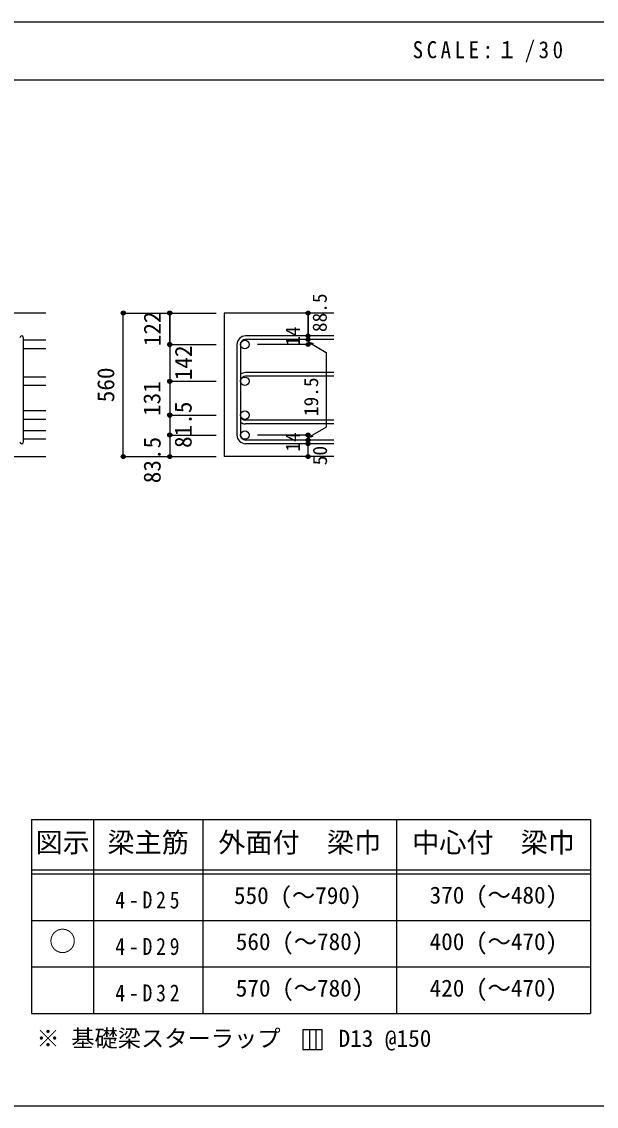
# Model space of a CAD drawing. Units: millimetres at full size, sheet at 1:30, with parts at other scales. Extents: x -5973 to 5980, y -4195 to 4201.
# Drawn here: x 1409 to 3633, y 3 to 4201 of the extents above; entities that cross this region are included whole.
import ezdxf
from ezdxf.enums import TextEntityAlignment as Align

# ---------------------------------------------------------------- set-up
doc = ezdxf.new("R2010")
doc.units = ezdxf.units.MM
doc.header["$LTSCALE"] = 30
doc.header["$PDMODE"] = 32
doc.header["$PDSIZE"] = 15
for name, color, linetype in [('0-1_躯体線', 2, 'Continuous'), ('0-5_基礎梁筋', 7, 'Continuous'), ('0-6_スタラップ筋', 7, 'Continuous'), ('0-D_寸法', 4, 'Continuous'), ('6-7_文字', 7, 'Continuous'), ('6-E_枠', 7, 'Continuous'), ('F-0_枠', 6, 'Continuous')]:
    doc.layers.add(name, color=color, linetype=linetype)
doc.styles.add('ＭＳ ゴシック', font='')
doc.styles.get('ＭＳ ゴシック').set_extended_font_data('MS Gothic')

msp = doc.modelspace()

# ---------------------------------------------------------------- linework, layer by layer
at = {"layer": '0-1_躯体線'}
for p, q in [((1502.44, 3073.3), (2.44, 3073.3)), ((2617.44, 3073.3), (2192.44, 3073.3)), ((2192.44, 3073.3), (2192.44, 2517.8)), ((1102.44, 2517.8), (1502.44, 2517.8)), ((2617.44, 2517.8), (2192.44, 2517.8))]:
    msp.add_line(p, q, dxfattribs=at)
at = {"layer": '0-5_基礎梁筋'}
for p, q in [((1502.44, 2968.1), (1416.44, 2968.1)), ((1502.44, 2935.1), (1416.44, 2935.1)), ((1502.44, 2825.8), (1416.44, 2825.8)), ((1502.44, 2792.8), (1416.44, 2792.8)), ((1502.44, 2694.8), (1416.44, 2694.8)), ((1502.44, 2661.8), (1416.44, 2661.8)), ((1502.44, 2617.8), (1416.44, 2617.8)), ((1502.44, 2584.8), (1416.44, 2584.8))]:
    msp.add_line(p, q, dxfattribs=at)
at = {"layer": '0-5_基礎梁筋', "color": 3}
for centre in [(2272.94, 2951.6), (2272.94, 2809.3), (2272.94, 2678.3), (2272.94, 2601.3)]:
    msp.add_circle(centre, 16.5, dxfattribs=at)
at = {"layer": '0-6_スタラップ筋'}
for p, q in [((2617.44, 2985.1), (2275.94, 2985.1)), ((1416.44, 2574.8), (1416.44, 2978.1)), ((2242.44, 2951.6), (2242.44, 2601.3)), ((2256.44, 2951.6), (2256.44, 2601.3)), ((2617.44, 2971.1), (2275.94, 2971.1)), ((2617.44, 2842.8), (2275.94, 2842.8)), ((2617.44, 2828.8), (2275.94, 2828.8)), ((2617.44, 2658.8), (2275.94, 2658.8)), ((2617.44, 2644.8), (2275.94, 2644.8)), ((2617.44, 2581.8), (2275.94, 2581.8)), ((2617.44, 2567.8), (2275.94, 2567.8))]:
    msp.add_line(p, q, dxfattribs=at)
for centre, radius, start, end in [((1409.44, 2978.1), 7, 0, 180), ((2275.94, 2951.6), 33.5, 90, 180), ((2275.94, 2951.6), 19.5, 90, 180), ((2275.94, 2809.3), 33.5, 90, 125.59765), ((2275.94, 2809.3), 19.5, 90, 180), ((2275.94, 2678.3), 19.5, 180, 270), ((2275.94, 2678.3), 33.5, 234.40235, 270), ((1409.44, 2574.8), 7, 180, 0), ((2275.94, 2601.3), 33.5, 180, 270), ((2275.94, 2601.3), 19.5, 180, 270)]:
    msp.add_arc(centre, radius, start, end, dxfattribs=at)
at = {"layer": '0-D_寸法'}
for p, q in [((1802.44, 3073.3), (1982.44, 3073.3)), ((1802.44, 3073.3), (1982.44, 3073.3)), ((1802.44, 2517.8), (1802.44, 3073.3)), ((1982.44, 3073.3), (2162.44, 3073.3)), ((1982.44, 3073.3), (2162.44, 3073.3)), ((1982.44, 2951.6), (1982.44, 3073.3)), ((2517.44, 2971.1), (2517.44, 2985.1)), ((1982.44, 2951.6), (2162.44, 2951.6)), ((1982.44, 2951.6), (2162.44, 2951.6)), ((1982.44, 2951.6), (1982.44, 2809.3)), ((2517.44, 2951.6), (2321.35, 2951.6)), ((2517.44, 2971.1), (2517.44, 2951.6)), ((2517.44, 2961.35), (2536.76, 2956.18)), ((2517.44, 2961.35), (2587.5, 2920.9)), ((2587.5, 2920.9), (2587.5, 2632)), ((1982.44, 2809.3), (2162.44, 2809.3)), ((1982.44, 2678.3), (2162.44, 2678.3)), ((2517.44, 2591.55), (2587.5, 2632)), ((1982.44, 2601.3), (2162.44, 2601.3)), ((2517.44, 2601.3), (2321.35, 2601.3)), ((2517.44, 2581.8), (2517.44, 2601.3)), ((2517.44, 2591.55), (2536.76, 2596.73)), ((2517.44, 2567.8), (2517.44, 2581.8)), ((2517.44, 2517.8), (2517.44, 2567.8)), ((1802.44, 2517.8), (1982.44, 2517.8)), ((1982.44, 2517.8), (2162.44, 2517.8))]:
    msp.add_line(p, q, dxfattribs=at)
for points in [[(1982.44, 3073.3), (1982.44, 2951.6), (1982.44, 2794.83)], [(2517.44, 3073.3), (2517.44, 2985.1), (2517.44, 3073.3)], [(1982.44, 2794.83), (1982.44, 2601.3), (1982.44, 2517.8)]]:
    msp.add_lwpolyline(points, dxfattribs=at)
for centre, radius in [((1802.44, 3073.3), 8), ((1802.44, 3073.3), 7.2), ((1802.44, 3073.3), 6.4), ((1802.44, 3073.3), 5.6), ((1802.44, 3073.3), 4.8), ((1802.44, 3073.3), 4), ((1802.44, 3073.3), 3.2), ((1802.44, 3073.3), 2.4), ((1802.44, 3073.3), 1.6), ((1802.44, 3073.3), 0.8), ((1982.44, 3073.3), 8), ((1982.44, 3073.3), 7.2), ((1982.44, 3073.3), 6.4), ((1982.44, 3073.3), 5.6), ((1982.44, 3073.3), 4.8), ((1982.44, 3073.3), 4), ((1982.44, 3073.3), 3.2), ((1982.44, 3073.3), 2.4), ((1982.44, 3073.3), 1.6), ((1982.44, 3073.3), 0.8), ((2517.44, 3073.3), 4), ((2517.44, 3073.3), 3.6), ((2517.44, 3073.3), 3.2), ((2517.44, 3073.3), 2.8), ((2517.44, 3073.3), 2.4), ((2517.44, 3073.3), 2), ((2517.44, 3073.3), 1.6), ((2517.44, 3073.3), 1.2), ((2517.44, 3073.3), 0.8), ((2517.44, 3073.3), 0.4), ((2517.44, 2985.1), 4), ((2517.44, 2985.1), 3.6), ((2517.44, 2985.1), 3.2), ((2517.44, 2985.1), 2.8), ((2517.44, 2985.1), 2.4), ((2517.44, 2985.1), 2), ((2517.44, 2985.1), 1.6), ((2517.44, 2985.1), 1.2), ((2517.44, 2985.1), 0.8), ((2517.44, 2985.1), 0.4), ((1982.44, 2951.6), 8), ((1982.44, 2951.6), 7.2), ((1982.44, 2951.6), 6.4), ((1982.44, 2951.6), 5.6), ((1982.44, 2951.6), 4.8), ((1982.44, 2951.6), 4), ((1982.44, 2951.6), 3.2), ((1982.44, 2951.6), 2.4), ((1982.44, 2951.6), 1.6), ((1982.44, 2951.6), 0.8), ((2517.44, 2971.1), 4), ((2517.44, 2951.6), 4), ((2517.44, 2971.1), 3.6), ((2517.44, 2951.6), 3.6), ((2517.44, 2971.1), 3.2), ((2517.44, 2951.6), 3.2), ((2517.44, 2971.1), 2.8), ((2517.44, 2951.6), 2.8), ((2517.44, 2971.1), 2.4), ((2517.44, 2951.6), 2.4), ((2517.44, 2971.1), 2), ((2517.44, 2951.6), 2), ((2517.44, 2971.1), 1.6), ((2517.44, 2951.6), 1.6), ((2517.44, 2971.1), 1.2), ((2517.44, 2951.6), 1.2), ((2517.44, 2971.1), 0.8), ((2517.44, 2951.6), 0.8), ((2517.44, 2971.1), 0.4), ((2517.44, 2951.6), 0.4), ((1982.44, 2809.3), 8), ((1982.44, 2809.3), 7.2), ((1982.44, 2809.3), 6.4), ((1982.44, 2809.3), 5.6), ((1982.44, 2809.3), 4.8), ((1982.44, 2809.3), 4), ((1982.44, 2809.3), 3.2), ((1982.44, 2809.3), 2.4), ((1982.44, 2809.3), 1.6), ((1982.44, 2809.3), 0.8), ((1982.44, 2678.3), 8), ((1982.44, 2678.3), 7.2), ((1982.44, 2678.3), 6.4), ((1982.44, 2678.3), 5.6), ((1982.44, 2678.3), 4.8), ((1982.44, 2678.3), 4), ((1982.44, 2678.3), 3.2), ((1982.44, 2678.3), 2.4), ((1982.44, 2678.3), 1.6), ((1982.44, 2678.3), 0.8), ((1982.44, 2601.3), 8), ((1982.44, 2601.3), 7.2), ((1982.44, 2601.3), 6.4), ((1982.44, 2601.3), 5.6), ((1982.44, 2601.3), 4.8), ((1982.44, 2601.3), 4), ((1982.44, 2601.3), 3.2), ((1982.44, 2601.3), 2.4), ((1982.44, 2601.3), 1.6), ((2517.44, 2601.3), 4), ((2517.44, 2601.3), 3.6), ((2517.44, 2601.3), 3.2), ((2517.44, 2601.3), 2.8), ((2517.44, 2601.3), 2.4), ((2517.44, 2601.3), 2), ((2517.44, 2601.3), 1.6), ((1982.44, 2601.3), 0.8), ((2517.44, 2581.8), 4), ((2517.44, 2567.8), 4), ((2517.44, 2581.8), 3.6), ((2517.44, 2567.8), 3.6), ((2517.44, 2581.8), 3.2), ((2517.44, 2567.8), 3.2), ((2517.44, 2581.8), 2.8), ((2517.44, 2567.8), 2.8), ((2517.44, 2581.8), 2.4), ((2517.44, 2567.8), 2.4), ((2517.44, 2581.8), 2), ((2517.44, 2567.8), 2), ((2517.44, 2581.8), 1.6), ((2517.44, 2567.8), 1.6), ((2517.44, 2601.3), 1.2), ((2517.44, 2581.8), 1.2), ((2517.44, 2567.8), 1.2), ((2517.44, 2601.3), 0.8), ((2517.44, 2581.8), 0.8), ((2517.44, 2567.8), 0.8), ((2517.44, 2601.3), 0.4), ((2517.44, 2581.8), 0.4), ((2517.44, 2567.8), 0.4), ((1802.44, 2517.8), 7.2), ((1802.44, 2517.8), 6.4), ((1802.44, 2517.8), 5.6), ((1802.44, 2517.8), 4.8), ((1802.44, 2517.8), 4), ((1802.44, 2517.8), 3.2), ((1802.44, 2517.8), 2.4), ((1802.44, 2517.8), 1.6), ((1982.44, 2517.8), 7.2), ((1982.44, 2517.8), 6.4), ((1982.44, 2517.8), 5.6), ((1982.44, 2517.8), 4.8), ((1982.44, 2517.8), 4), ((1982.44, 2517.8), 3.2), ((1982.44, 2517.8), 2.4), ((1982.44, 2517.8), 1.6), ((2517.44, 2517.8), 4), ((2517.44, 2517.8), 3.6), ((2517.44, 2517.8), 3.2), ((2517.44, 2517.8), 2.8), ((2517.44, 2517.8), 2.4), ((2517.44, 2517.8), 2), ((2517.44, 2517.8), 1.6), ((2517.44, 2517.8), 1.2), ((1802.44, 2517.8), 0.8), ((1982.44, 2517.8), 0.8), ((2517.44, 2517.8), 0.8), ((2517.44, 2517.8), 0.4)]:
    msp.add_circle(centre, radius, dxfattribs=at)
at = {"layer": '0-D_寸法', "color": 7}
for p in [(1802.44, 3073.3), (1982.44, 3073.3), (2517.44, 3073.3), (2517.44, 2985.1), (1982.44, 2951.6), (2517.44, 2971.1), (2517.44, 2951.6), (1982.44, 2809.3), (1982.44, 2678.3), (1982.44, 2601.3), (2517.44, 2601.3), (2517.44, 2601.3), (2517.44, 2581.8), (2517.44, 2567.8), (1802.44, 2517.8), (1982.44, 2517.8), (2517.44, 2517.8)]:
    msp.add_point(p, dxfattribs=at)
at = {"layer": '6-7_文字'}
for p, q in [((2522.66, 298.37), (2522.66, 223.37)), ((2547.66, 298.37), (2547.66, 223.37))]:
    msp.add_line(p, q, dxfattribs=at)
msp.add_lwpolyline([(2497.66, 223.37), (2572.66, 223.37), (2572.66, 298.37), (2497.66, 298.37)], close=True, dxfattribs=at)
at = {"layer": '6-E_枠', "color": 3}
for p, q in [((1447.71, 1112.77), (1447.71, 362.77)), ((1447.71, 1112.77), (3610.24, 1112.77)), ((3610.24, 1112.77), (3610.24, 362.77)), ((1447.71, 362.77), (3610.24, 362.77))]:
    msp.add_line(p, q, dxfattribs=at)
at = {"layer": '6-E_枠'}
for p, q in [((1687.71, 1112.77), (1687.71, 362.77)), ((2110.24, 1112.77), (2110.24, 362.77)), ((2860.24, 1112.77), (2860.24, 362.77)), ((1447.71, 917.77), (3610.24, 917.77)), ((1447.71, 902.77), (3610.24, 902.77)), ((1447.71, 722.77), (3610.24, 722.77)), ((1447.71, 542.77), (3610.24, 542.77))]:
    msp.add_line(p, q, dxfattribs=at)
at = {"layer": 'F-0_枠'}
msp.add_line((-5972.88, 4201.15), (5954.1, 4201.15), dxfattribs=at)
at = {"layer": 'F-0_枠', "color": 2}
for p, q in [((-5972.88, 3976.15), (3723.6, 3976.15)), ((3723.6, 2.95), (-5972.88, 2.95))]:
    msp.add_line(p, q, dxfattribs=at)

# ---------------------------------------------------------------- texts
at = {"layer": '0-D_寸法', "style": 'ＭＳ ゴシック'}
for s, height, p in [('88.5', 54.99, (2606.33, 2999.71)), ('122', 65.98, (1967.44, 2944.95)), ('14', 54.99, (2502.21, 2946.44)), ('142', 65.98, (2087.76, 2813.25)), ('560', 65.98, (1787.44, 2728.05)), ('19.5', 54.99, (2573.18, 2674.53)), ('131', 65.98, (1965.97, 2674.93)), ('81.5', 65.98, (2086.82, 2551.13)), ('14', 54.99, (2502.18, 2537.12)), ('83.5', 65.98, (1966.82, 2414.64)), ('50', 54.99, (2607.44, 2484.3))]:
    msp.add_text(s, height=height, rotation=90, dxfattribs=at).set_placement(p, align=Align.BOTTOM_LEFT)
at = {"layer": '6-7_文字', "color": 2, "style": 'ＭＳ ゴシック'}
for s, p in [('図示', (1462.71, 962.77)), ('梁主筋', (1741.48, 962.77)), ('外面付\u3000梁巾', (2170.24, 962.77)), ('中心付\u3000梁巾', (2920.24, 962.77)), ('○', (1515.21, 580.27))]:
    msp.add_text(s, height=76.98, dxfattribs=at).set_placement(p, align=Align.BOTTOM_LEFT)
at = {"layer": '6-7_文字', "style": 'ＭＳ ゴシック'}
for s, p in [('550 (～790)', (2230.71, 766.27)), ('370 (～480)', (2987.74, 767.77)), ('560 (～780)', (2237.74, 587.77)), ('400 (～470)', (2987.74, 587.77)), ('570 (～780)', (2237.74, 407.77)), ('420 (～470)', (2987.74, 407.77)), ('※ 基礎梁スターラップ     D13 @150', (1466.27, 213.19))]:
    msp.add_text(s, height=65.98, dxfattribs=at).set_placement(p, align=Align.BOTTOM_LEFT)
at = {"layer": '6-7_文字', "color": 2, "insert": (2922.26, 4043.65), "char_height": 65.98, "attachment_point": 7, "style": 'ＭＳ ゴシック'}
msp.add_mtext('\\T1.34;\\W0.9;SCALE:１/30', dxfattribs=at)
at = {"layer": '6-7_文字', "char_height": 65.98, "attachment_point": 7, "style": 'ＭＳ ゴシック'}
for s, insert in [('\\T1.38;\\W0.85;4-D25', (1771.48, 767.77)), ('\\T1.38;\\W0.85;4-D29', (1771.48, 587.77)), ('\\T1.38;\\W0.85;4-D32', (1771.48, 407.77))]:
    msp.add_mtext(s, dxfattribs=dict(at, insert=insert))

doc.saveas('drawing.dxf')
